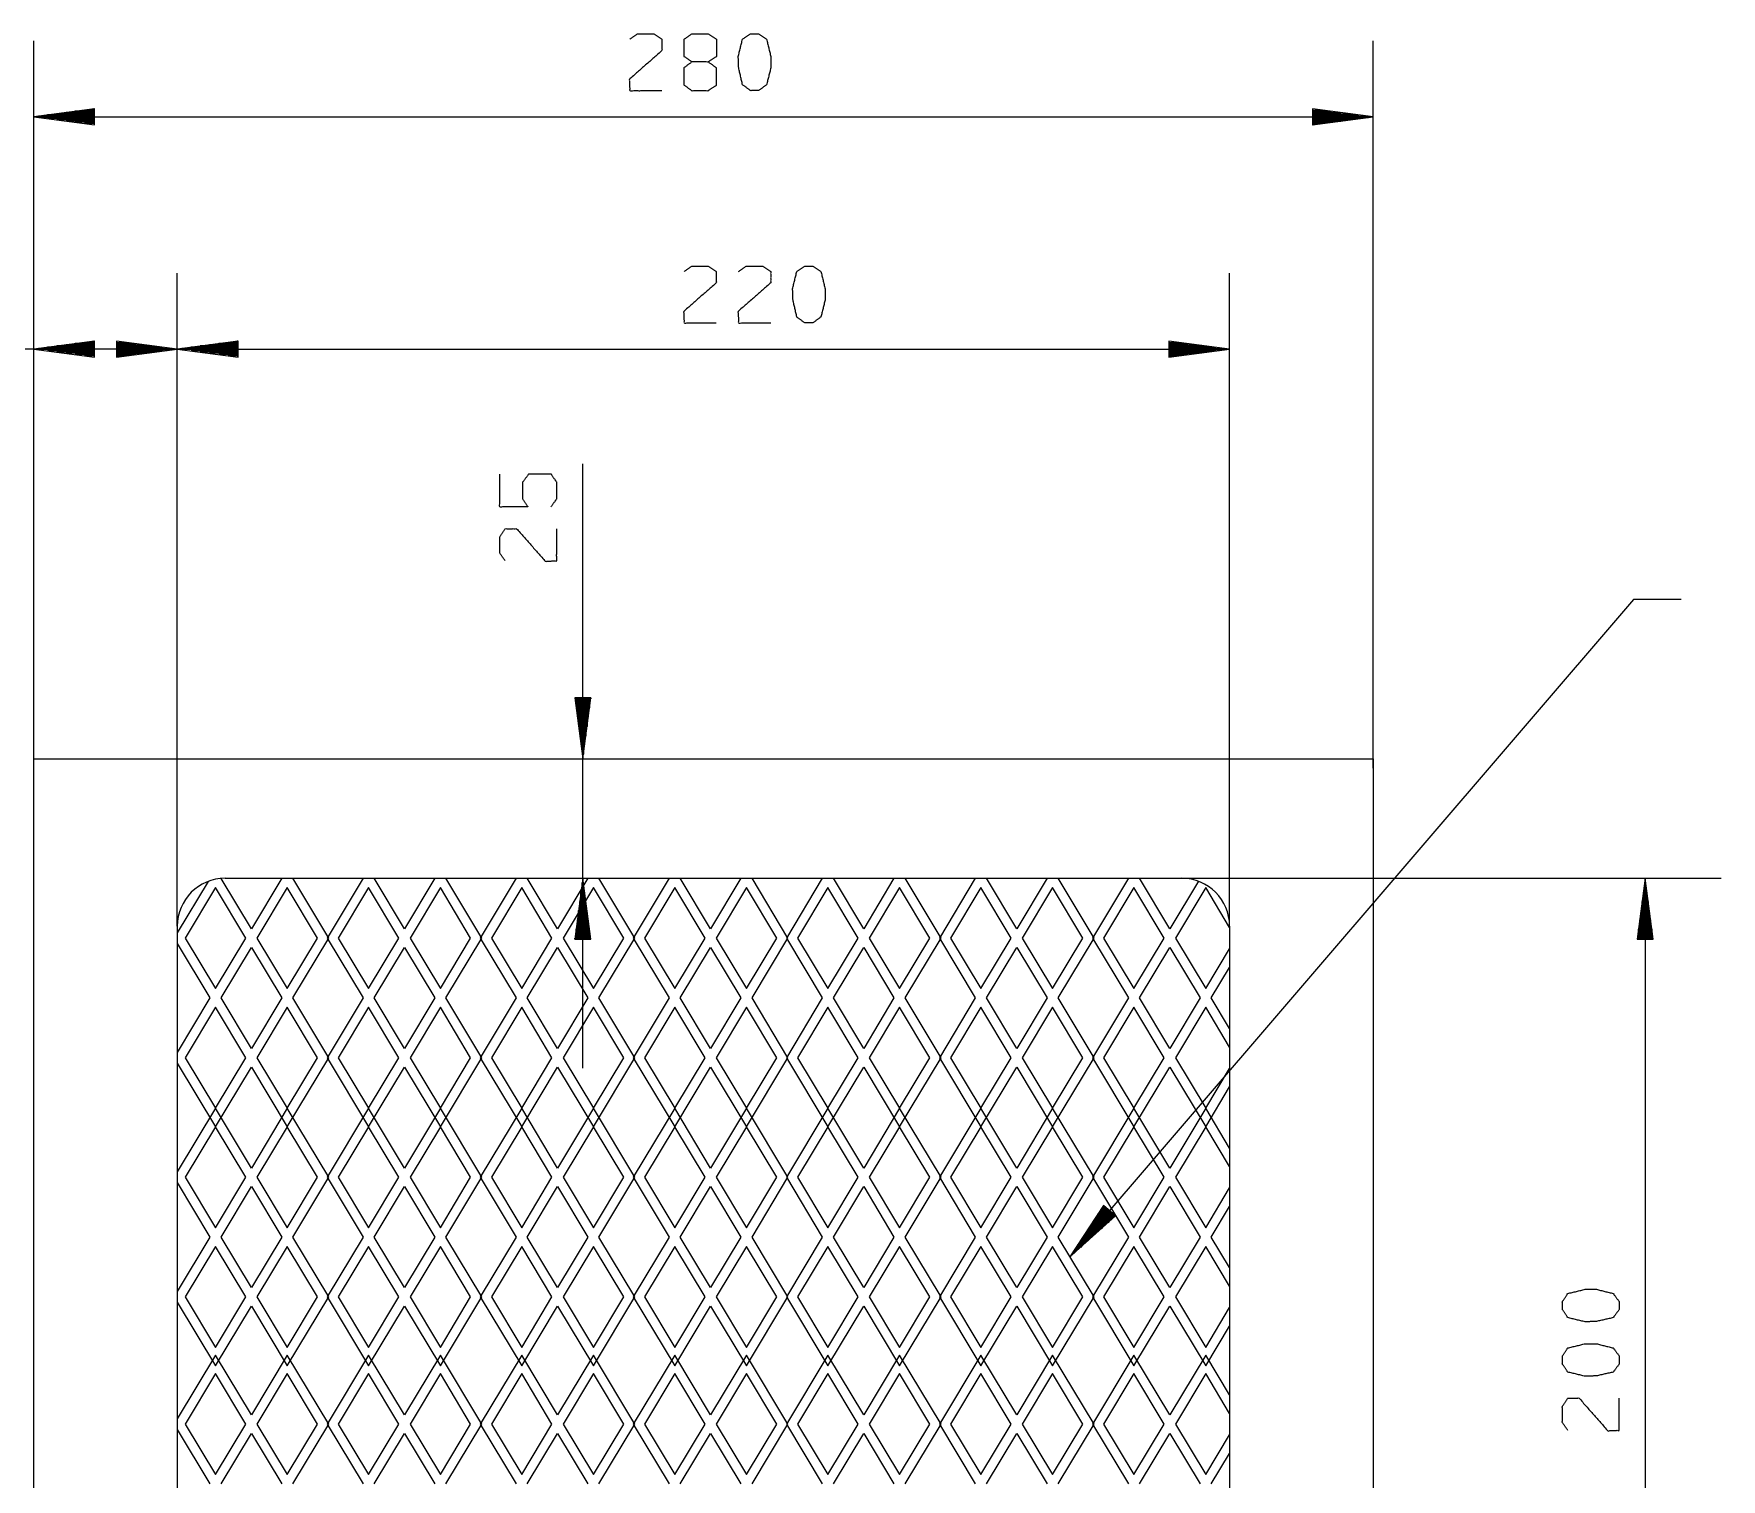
# Model space of a CAD drawing. Header units: millimetres. Extents: x 0 to 210, y 0 to 297.
# Drawn here: x 53.5 to 124.1, y 160.4 to 220.9 of the extents above; entities that cross this region are included whole.
import ezdxf

# ---------------------------------------------------------------- set-up
doc = ezdxf.new("R2010")
doc.units = ezdxf.units.MM
doc.layers.add('101', color=7, linetype='Continuous', true_color=0xffffff)

msp = doc.modelspace()

# ---------------------------------------------------------------- linework, layer by layer
at = {"layer": '101', "color": 22, "linetype": 'Continuous', "lineweight": 18}
for p, q in [((53.503, 190.161), (53.503, 220.575)), ((109.503, 190.161), (109.503, 220.575)), ((56.043, 217.735), (53.503, 217.4)), ((53.503, 217.4), (109.503, 217.4)), ((53.503, 217.4), (56.043, 217.066)), ((56.043, 217.426), (53.696, 217.426)), ((56.043, 217.375), (53.696, 217.375)), ((56.043, 217.476), (54.082, 217.476)), ((56.043, 217.324), (54.082, 217.324)), ((56.043, 217.527), (54.467, 217.527)), ((56.043, 217.578), (54.853, 217.578)), ((56.043, 217.629), (55.239, 217.629)), ((56.043, 217.68), (55.625, 217.68)), ((56.043, 217.73), (56.011, 217.73)), ((56.043, 217.73), (56.011, 217.73)), ((56.043, 217.066), (56.043, 217.735)), ((106.963, 217.735), (106.963, 217.066)), ((109.503, 217.4), (106.963, 217.735)), ((106.963, 217.73), (106.995, 217.73)), ((106.963, 217.73), (106.995, 217.73)), ((106.963, 217.68), (107.38, 217.68)), ((106.963, 217.629), (107.766, 217.629)), ((106.963, 217.578), (108.152, 217.578)), ((106.963, 217.527), (108.538, 217.527)), ((106.963, 217.476), (108.924, 217.476)), ((106.963, 217.426), (109.31, 217.426)), ((106.963, 217.066), (109.503, 217.4)), ((106.963, 217.375), (109.31, 217.375)), ((106.963, 217.324), (108.924, 217.324)), ((56.043, 217.273), (54.467, 217.273)), ((56.043, 217.222), (54.853, 217.222)), ((56.043, 217.172), (55.239, 217.172)), ((56.043, 217.121), (55.625, 217.121)), ((56.043, 217.07), (56.011, 217.07)), ((56.043, 217.07), (56.011, 217.07)), ((106.963, 217.273), (108.538, 217.273)), ((106.963, 217.222), (108.152, 217.222)), ((106.963, 217.172), (107.766, 217.172)), ((106.963, 217.121), (107.38, 217.121)), ((106.963, 217.07), (106.995, 217.07)), ((106.963, 217.07), (106.995, 217.07)), ((53.503, 190.161), (53.503, 210.866)), ((59.503, 183.561), (59.503, 210.866)), ((59.503, 183.561), (59.503, 210.866)), ((103.503, 183.561), (103.503, 210.866)), ((59.503, 207.691), (41.719, 207.691)), ((56.043, 208.025), (53.503, 207.691)), ((53.503, 207.691), (56.043, 207.356)), ((56.043, 207.716), (53.696, 207.716)), ((56.043, 207.665), (53.696, 207.665)), ((56.043, 207.767), (54.082, 207.767)), ((56.043, 207.614), (54.082, 207.614)), ((56.043, 207.818), (54.467, 207.818)), ((56.043, 207.564), (54.467, 207.564)), ((56.043, 207.868), (54.853, 207.868)), ((56.043, 207.513), (54.853, 207.513)), ((56.043, 207.919), (55.239, 207.919)), ((56.043, 207.462), (55.239, 207.462)), ((56.043, 207.97), (55.625, 207.97)), ((56.043, 208.021), (56.011, 208.021)), ((56.043, 208.021), (56.011, 208.021)), ((56.043, 207.356), (56.043, 208.025)), ((56.963, 208.025), (56.963, 207.356)), ((59.503, 207.691), (56.963, 208.025)), ((56.963, 208.021), (56.995, 208.021)), ((56.963, 208.021), (56.995, 208.021)), ((56.963, 207.97), (57.38, 207.97)), ((56.963, 207.919), (57.766, 207.919)), ((56.963, 207.868), (58.152, 207.868)), ((56.963, 207.818), (58.538, 207.818)), ((56.963, 207.767), (58.924, 207.767)), ((56.963, 207.716), (59.31, 207.716)), ((56.963, 207.356), (59.503, 207.691)), ((56.963, 207.665), (59.31, 207.665)), ((56.963, 207.614), (58.924, 207.614)), ((56.963, 207.564), (58.538, 207.564)), ((56.963, 207.513), (58.152, 207.513)), ((56.963, 207.462), (57.766, 207.462)), ((62.043, 208.025), (59.503, 207.691)), ((59.503, 207.691), (62.043, 207.356)), ((59.503, 207.691), (103.503, 207.691)), ((62.043, 207.716), (59.696, 207.716)), ((62.043, 207.665), (59.696, 207.665)), ((62.043, 207.767), (60.082, 207.767)), ((62.043, 207.614), (60.082, 207.614)), ((62.043, 207.818), (60.467, 207.818)), ((62.043, 207.564), (60.467, 207.564)), ((62.043, 207.868), (60.853, 207.868)), ((62.043, 207.513), (60.853, 207.513)), ((62.043, 207.919), (61.239, 207.919)), ((62.043, 207.462), (61.239, 207.462)), ((62.043, 207.97), (61.625, 207.97)), ((62.043, 208.021), (62.011, 208.021)), ((62.043, 208.021), (62.011, 208.021)), ((62.043, 207.356), (62.043, 208.025)), ((103.503, 207.691), (100.963, 208.025)), ((100.963, 208.025), (100.963, 207.356)), ((100.963, 208.021), (100.995, 208.021)), ((100.963, 208.021), (100.995, 208.021)), ((100.963, 207.97), (101.38, 207.97)), ((100.963, 207.919), (101.766, 207.919)), ((100.963, 207.868), (102.152, 207.868)), ((100.963, 207.818), (102.538, 207.818)), ((100.963, 207.767), (102.924, 207.767)), ((100.963, 207.716), (103.31, 207.716)), ((100.963, 207.356), (103.503, 207.691)), ((100.963, 207.665), (103.31, 207.665)), ((100.963, 207.614), (102.924, 207.614)), ((100.963, 207.564), (102.538, 207.564)), ((100.963, 207.513), (102.152, 207.513)), ((100.963, 207.462), (101.766, 207.462)), ((56.043, 207.411), (55.625, 207.411)), ((56.043, 207.36), (56.011, 207.36)), ((56.043, 207.36), (56.011, 207.36)), ((56.963, 207.411), (57.38, 207.411)), ((56.963, 207.36), (56.995, 207.36)), ((56.963, 207.36), (56.995, 207.36)), ((62.043, 207.411), (61.625, 207.411)), ((62.043, 207.36), (62.011, 207.36)), ((62.043, 207.36), (62.011, 207.36)), ((100.963, 207.411), (101.38, 207.411)), ((100.963, 207.36), (100.995, 207.36)), ((100.963, 207.36), (100.995, 207.36)), ((76.459, 177.623), (76.459, 202.895)), ((120.383, 197.214), (96.827, 169.742)), ((122.383, 197.214), (120.383, 197.214)), ((76.794, 193.101), (76.125, 193.101)), ((76.125, 193.101), (76.459, 190.561)), ((76.129, 193.101), (76.129, 193.069)), ((76.129, 193.101), (76.129, 193.069)), ((76.18, 193.101), (76.18, 192.683)), ((76.231, 193.101), (76.231, 192.297)), ((76.282, 193.101), (76.282, 191.911)), ((76.332, 193.101), (76.332, 191.525)), ((76.383, 193.101), (76.383, 191.139)), ((76.434, 193.101), (76.434, 190.753)), ((76.459, 190.561), (76.794, 193.101)), ((76.485, 193.101), (76.485, 190.753)), ((76.536, 193.101), (76.536, 191.139)), ((76.586, 193.101), (76.586, 191.525)), ((76.637, 193.101), (76.637, 191.911)), ((76.688, 193.101), (76.688, 192.297)), ((76.739, 193.101), (76.739, 192.683)), ((76.79, 193.101), (76.79, 193.069)), ((76.79, 193.101), (76.79, 193.069)), ((76.459, 185.561), (76.125, 183.021)), ((76.383, 183.021), (76.383, 184.982)), ((76.434, 183.021), (76.434, 185.368)), ((76.794, 183.021), (76.459, 185.561)), ((76.485, 183.021), (76.485, 185.368)), ((76.536, 183.021), (76.536, 184.982)), ((101.503, 185.561), (124.058, 185.561)), ((120.883, 185.561), (120.549, 183.021)), ((120.807, 183.021), (120.807, 184.982)), ((120.858, 183.021), (120.858, 185.368)), ((120.883, 185.561), (120.883, 145.561)), ((121.218, 183.021), (120.883, 185.561)), ((120.909, 183.021), (120.909, 185.368)), ((120.96, 183.021), (120.96, 184.982)), ((76.282, 183.021), (76.282, 184.21)), ((76.332, 183.021), (76.332, 184.596)), ((76.586, 183.021), (76.586, 184.596)), ((76.637, 183.021), (76.637, 184.21)), ((120.706, 183.021), (120.706, 184.21)), ((120.756, 183.021), (120.756, 184.596)), ((121.01, 183.021), (121.01, 184.596)), ((121.061, 183.021), (121.061, 184.21)), ((76.231, 183.021), (76.231, 183.824)), ((76.688, 183.021), (76.688, 183.824)), ((120.655, 183.021), (120.655, 183.824)), ((121.112, 183.021), (121.112, 183.824)), ((76.125, 183.021), (76.794, 183.021)), ((76.129, 183.021), (76.129, 183.052)), ((76.129, 183.021), (76.129, 183.052)), ((76.18, 183.021), (76.18, 183.438)), ((76.739, 183.021), (76.739, 183.438)), ((76.79, 183.021), (76.79, 183.052)), ((76.79, 183.021), (76.79, 183.052)), ((120.549, 183.021), (121.218, 183.021)), ((120.553, 183.021), (120.553, 183.052)), ((120.553, 183.021), (120.553, 183.052)), ((120.604, 183.021), (120.604, 183.438)), ((121.163, 183.021), (121.163, 183.438)), ((121.214, 183.021), (121.214, 183.052)), ((121.214, 183.021), (121.214, 183.052)), ((98.227, 171.888), (96.827, 169.742)), ((96.827, 169.742), (98.735, 171.452)), ((98.461, 171.686), (96.934, 169.905)), ((98.5, 171.653), (96.972, 169.872)), ((98.423, 171.719), (97.146, 170.231)), ((98.539, 171.62), (97.262, 170.131)), ((98.384, 171.753), (97.359, 170.557)), ((98.577, 171.587), (97.552, 170.391)), ((98.346, 171.786), (97.571, 170.883)), ((98.307, 171.819), (97.784, 171.209)), ((98.616, 171.554), (97.841, 170.651)), ((98.269, 171.852), (97.997, 171.535)), ((98.654, 171.521), (98.131, 170.911)), ((98.23, 171.885), (98.209, 171.861)), ((98.23, 171.885), (98.209, 171.861)), ((98.735, 171.452), (98.227, 171.888)), ((98.693, 171.488), (98.421, 171.171)), ((98.731, 171.455), (98.711, 171.431)), ((98.731, 171.455), (98.711, 171.431))]:
    msp.add_line(p, q, dxfattribs=at)
at = {"layer": '101', "color": 163, "linetype": 'Continuous', "lineweight": 25}
for p, q in [((53.503, 190.561), (109.503, 190.561)), ((53.503, 132.561), (53.503, 190.161)), ((109.503, 190.161), (109.503, 132.561)), ((60.791, 185.43), (59.503, 183.283)), ((61.103, 185.172), (59.836, 183.061)), ((62.369, 183.061), (61.103, 185.172)), ((62.603, 183.449), (61.34, 185.554)), ((61.503, 185.561), (101.503, 185.561)), ((63.869, 185.561), (62.603, 183.449)), ((64.103, 185.172), (62.836, 183.061)), ((65.369, 183.061), (64.103, 185.172)), ((65.836, 183.061), (64.336, 185.561)), ((67.269, 185.561), (65.769, 183.061)), ((67.503, 185.172), (66.236, 183.061)), ((68.769, 183.061), (67.503, 185.172)), ((69.003, 183.449), (67.736, 185.561)), ((70.269, 185.561), (69.003, 183.449)), ((70.503, 185.172), (69.236, 183.061)), ((71.769, 183.061), (70.503, 185.172)), ((72.236, 183.061), (70.736, 185.561)), ((73.669, 185.561), (72.169, 183.061)), ((73.903, 185.172), (72.636, 183.061)), ((75.169, 183.061), (73.903, 185.172)), ((75.403, 183.449), (74.136, 185.561)), ((76.669, 185.561), (75.403, 183.449)), ((76.903, 185.172), (75.636, 183.061)), ((78.169, 183.061), (76.903, 185.172)), ((78.636, 183.061), (77.136, 185.561)), ((80.069, 185.561), (78.569, 183.061)), ((80.303, 185.172), (79.036, 183.061)), ((81.569, 183.061), (80.303, 185.172)), ((81.803, 183.449), (80.536, 185.561)), ((83.069, 185.561), (81.803, 183.449)), ((83.303, 185.172), (82.036, 183.061)), ((84.569, 183.061), (83.303, 185.172)), ((85.036, 183.061), (83.536, 185.561)), ((86.469, 185.561), (84.969, 183.061)), ((86.703, 185.172), (85.436, 183.061)), ((87.969, 183.061), (86.703, 185.172)), ((88.203, 183.449), (86.936, 185.561)), ((89.469, 185.561), (88.203, 183.449)), ((89.703, 185.172), (88.436, 183.061)), ((90.969, 183.061), (89.703, 185.172)), ((91.436, 183.061), (89.936, 185.561)), ((92.869, 185.561), (91.369, 183.061)), ((93.103, 185.172), (91.836, 183.061)), ((94.369, 183.061), (93.103, 185.172)), ((94.603, 183.449), (93.336, 185.561)), ((95.869, 185.561), (94.603, 183.449)), ((96.103, 185.172), (94.836, 183.061)), ((97.369, 183.061), (96.103, 185.172)), ((97.836, 183.061), (96.336, 185.561)), ((99.269, 185.561), (97.769, 183.061)), ((99.503, 185.172), (98.236, 183.061)), ((100.769, 183.061), (99.503, 185.172)), ((101.003, 183.449), (99.736, 185.561)), ((102.195, 185.437), (101.003, 183.449)), ((102.503, 185.172), (101.236, 183.061)), ((103.503, 183.505), (102.503, 185.172)), ((59.503, 183.561), (59.503, 147.561)), ((103.503, 183.561), (103.503, 147.561)), ((59.503, 182.838), (60.869, 180.561)), ((59.836, 183.061), (61.103, 180.949)), ((61.103, 180.949), (62.369, 183.061)), ((62.836, 183.061), (64.103, 180.949)), ((64.103, 180.949), (65.369, 183.061)), ((64.336, 180.561), (65.836, 183.061)), ((65.769, 183.061), (67.269, 180.561)), ((66.236, 183.061), (67.503, 180.949)), ((67.503, 180.949), (68.769, 183.061)), ((69.236, 183.061), (70.503, 180.949)), ((70.503, 180.949), (71.769, 183.061)), ((70.736, 180.561), (72.236, 183.061)), ((72.169, 183.061), (73.669, 180.561)), ((72.636, 183.061), (73.903, 180.949)), ((73.903, 180.949), (75.169, 183.061)), ((75.636, 183.061), (76.903, 180.949)), ((76.903, 180.949), (78.169, 183.061)), ((77.136, 180.561), (78.636, 183.061)), ((78.569, 183.061), (80.069, 180.561)), ((79.036, 183.061), (80.303, 180.949)), ((80.303, 180.949), (81.569, 183.061)), ((82.036, 183.061), (83.303, 180.949)), ((83.303, 180.949), (84.569, 183.061)), ((83.536, 180.561), (85.036, 183.061)), ((84.969, 183.061), (86.469, 180.561)), ((85.436, 183.061), (86.703, 180.949)), ((86.703, 180.949), (87.969, 183.061)), ((88.436, 183.061), (89.703, 180.949)), ((89.703, 180.949), (90.969, 183.061)), ((89.936, 180.561), (91.436, 183.061)), ((91.369, 183.061), (92.869, 180.561)), ((91.836, 183.061), (93.103, 180.949)), ((93.103, 180.949), (94.369, 183.061)), ((94.836, 183.061), (96.103, 180.949)), ((96.103, 180.949), (97.369, 183.061)), ((96.336, 180.561), (97.836, 183.061)), ((97.769, 183.061), (99.269, 180.561)), ((98.236, 183.061), (99.503, 180.949)), ((99.503, 180.949), (100.769, 183.061)), ((101.236, 183.061), (102.503, 180.949)), ((61.336, 180.561), (62.603, 182.672)), ((62.603, 182.672), (63.869, 180.561)), ((67.736, 180.561), (69.003, 182.672)), ((69.003, 182.672), (70.269, 180.561)), ((74.136, 180.561), (75.403, 182.672)), ((75.403, 182.672), (76.669, 180.561)), ((80.536, 180.561), (81.803, 182.672)), ((81.803, 182.672), (83.069, 180.561)), ((86.936, 180.561), (88.203, 182.672)), ((88.203, 182.672), (89.469, 180.561)), ((93.336, 180.561), (94.603, 182.672)), ((94.603, 182.672), (95.869, 180.561)), ((99.736, 180.561), (101.003, 182.672)), ((101.003, 182.672), (102.269, 180.561)), ((102.503, 180.949), (103.503, 182.616)), ((102.736, 180.561), (103.503, 181.839)), ((60.869, 180.561), (59.503, 178.283)), ((61.103, 180.172), (59.836, 178.061)), ((62.369, 178.061), (61.103, 180.172)), ((62.603, 178.449), (61.336, 180.561)), ((63.869, 180.561), (62.603, 178.449)), ((64.103, 180.172), (62.836, 178.061)), ((65.369, 178.061), (64.103, 180.172)), ((65.836, 178.061), (64.336, 180.561)), ((67.269, 180.561), (65.769, 178.061)), ((67.503, 180.172), (66.236, 178.061)), ((68.769, 178.061), (67.503, 180.172)), ((69.003, 178.449), (67.736, 180.561)), ((70.269, 180.561), (69.003, 178.449)), ((70.503, 180.172), (69.236, 178.061)), ((71.769, 178.061), (70.503, 180.172)), ((72.236, 178.061), (70.736, 180.561)), ((73.669, 180.561), (72.169, 178.061)), ((73.903, 180.172), (72.636, 178.061)), ((75.169, 178.061), (73.903, 180.172)), ((75.403, 178.449), (74.136, 180.561)), ((76.669, 180.561), (75.403, 178.449)), ((76.903, 180.172), (75.636, 178.061)), ((78.169, 178.061), (76.903, 180.172)), ((78.636, 178.061), (77.136, 180.561)), ((80.069, 180.561), (78.569, 178.061)), ((80.303, 180.172), (79.036, 178.061)), ((81.569, 178.061), (80.303, 180.172)), ((81.803, 178.449), (80.536, 180.561)), ((83.069, 180.561), (81.803, 178.449)), ((83.303, 180.172), (82.036, 178.061)), ((84.569, 178.061), (83.303, 180.172)), ((85.036, 178.061), (83.536, 180.561)), ((86.469, 180.561), (84.969, 178.061)), ((86.703, 180.172), (85.436, 178.061)), ((87.969, 178.061), (86.703, 180.172)), ((88.203, 178.449), (86.936, 180.561)), ((89.469, 180.561), (88.203, 178.449)), ((89.703, 180.172), (88.436, 178.061)), ((90.969, 178.061), (89.703, 180.172)), ((91.436, 178.061), (89.936, 180.561)), ((92.869, 180.561), (91.369, 178.061)), ((93.103, 180.172), (91.836, 178.061)), ((94.369, 178.061), (93.103, 180.172)), ((94.603, 178.449), (93.336, 180.561)), ((95.869, 180.561), (94.603, 178.449)), ((96.103, 180.172), (94.836, 178.061)), ((97.369, 178.061), (96.103, 180.172)), ((97.836, 178.061), (96.336, 180.561)), ((99.269, 180.561), (97.769, 178.061)), ((99.503, 180.172), (98.236, 178.061)), ((100.769, 178.061), (99.503, 180.172)), ((101.003, 178.449), (99.736, 180.561)), ((102.269, 180.561), (101.003, 178.449)), ((102.503, 180.172), (101.236, 178.061)), ((103.503, 178.505), (102.503, 180.172)), ((103.503, 179.283), (102.736, 180.561)), ((59.503, 177.839), (61.103, 175.172)), ((59.836, 178.061), (61.103, 175.949)), ((61.103, 175.949), (62.369, 178.061)), ((62.836, 178.061), (64.103, 175.949)), ((64.103, 175.172), (65.836, 178.061)), ((64.103, 175.949), (65.369, 178.061)), ((65.769, 178.061), (67.503, 175.172)), ((66.236, 178.061), (67.503, 175.949)), ((67.503, 175.949), (68.769, 178.061)), ((69.236, 178.061), (70.503, 175.949)), ((70.503, 175.172), (72.236, 178.061)), ((70.503, 175.949), (71.769, 178.061)), ((72.169, 178.061), (73.903, 175.172)), ((72.636, 178.061), (73.903, 175.949)), ((73.903, 175.949), (75.169, 178.061)), ((75.636, 178.061), (76.903, 175.949)), ((76.903, 175.172), (78.636, 178.061)), ((76.903, 175.949), (78.169, 178.061)), ((78.569, 178.061), (80.303, 175.172)), ((79.036, 178.061), (80.303, 175.949)), ((80.303, 175.949), (81.569, 178.061)), ((82.036, 178.061), (83.303, 175.949)), ((83.303, 175.172), (85.036, 178.061)), ((83.303, 175.949), (84.569, 178.061)), ((84.969, 178.061), (86.703, 175.172)), ((85.436, 178.061), (86.703, 175.949)), ((86.703, 175.949), (87.969, 178.061)), ((88.436, 178.061), (89.703, 175.949)), ((89.703, 175.949), (90.969, 178.061)), ((89.703, 175.172), (91.436, 178.061)), ((91.369, 178.061), (93.103, 175.172)), ((91.836, 178.061), (93.103, 175.949)), ((93.103, 175.949), (94.369, 178.061)), ((94.836, 178.061), (96.103, 175.949)), ((96.103, 175.949), (97.369, 178.061)), ((96.103, 175.172), (97.836, 178.061)), ((97.769, 178.061), (99.503, 175.172)), ((98.236, 178.061), (99.503, 175.949)), ((99.503, 175.949), (100.769, 178.061)), ((101.236, 178.061), (102.503, 175.949)), ((61.103, 175.172), (62.603, 177.672)), ((62.603, 177.672), (64.103, 175.172)), ((67.503, 175.172), (69.003, 177.672)), ((69.003, 177.672), (70.503, 175.172)), ((73.903, 175.172), (75.403, 177.672)), ((75.403, 177.672), (76.903, 175.172)), ((80.303, 175.172), (81.803, 177.672)), ((81.803, 177.672), (83.303, 175.172)), ((86.703, 175.172), (88.203, 177.672)), ((88.203, 177.672), (89.703, 175.172)), ((93.103, 175.172), (94.603, 177.672)), ((94.603, 177.672), (96.103, 175.172)), ((99.503, 175.172), (101.003, 177.672)), ((101.003, 177.672), (102.503, 175.172)), ((102.503, 175.949), (103.503, 177.616)), ((102.503, 175.172), (103.503, 176.838)), ((61.103, 175.949), (59.503, 173.283)), ((62.603, 173.449), (61.103, 175.949)), ((64.103, 175.949), (62.603, 173.449)), ((65.836, 173.061), (64.103, 175.949)), ((67.503, 175.949), (65.769, 173.061)), ((69.003, 173.449), (67.503, 175.949)), ((70.503, 175.949), (69.003, 173.449)), ((72.236, 173.061), (70.503, 175.949)), ((73.903, 175.949), (72.169, 173.061)), ((75.403, 173.449), (73.903, 175.949)), ((76.903, 175.949), (75.403, 173.449)), ((78.636, 173.061), (76.903, 175.949)), ((80.303, 175.949), (78.569, 173.061)), ((81.803, 173.449), (80.303, 175.949)), ((83.303, 175.949), (81.803, 173.449)), ((85.036, 173.061), (83.303, 175.949)), ((86.703, 175.949), (84.969, 173.061)), ((88.203, 173.449), (86.703, 175.949)), ((89.703, 175.949), (88.203, 173.449)), ((91.436, 173.061), (89.703, 175.949)), ((93.103, 175.949), (91.369, 173.061)), ((94.603, 173.449), (93.103, 175.949)), ((96.103, 175.949), (94.603, 173.449)), ((97.836, 173.061), (96.103, 175.949)), ((99.503, 175.949), (97.769, 173.061)), ((101.003, 173.449), (99.503, 175.949)), ((102.503, 175.949), (101.003, 173.449)), ((103.503, 174.283), (102.503, 175.949)), ((61.103, 175.172), (59.836, 173.061)), ((62.369, 173.061), (61.103, 175.172)), ((64.103, 175.172), (62.836, 173.061)), ((65.369, 173.061), (64.103, 175.172)), ((67.503, 175.172), (66.236, 173.061)), ((68.769, 173.061), (67.503, 175.172)), ((70.503, 175.172), (69.236, 173.061)), ((71.769, 173.061), (70.503, 175.172)), ((73.903, 175.172), (72.636, 173.061)), ((75.169, 173.061), (73.903, 175.172)), ((76.903, 175.172), (75.636, 173.061)), ((78.169, 173.061), (76.903, 175.172)), ((80.303, 175.172), (79.036, 173.061)), ((81.569, 173.061), (80.303, 175.172)), ((83.303, 175.172), (82.036, 173.061)), ((84.569, 173.061), (83.303, 175.172)), ((86.703, 175.172), (85.436, 173.061)), ((87.969, 173.061), (86.703, 175.172)), ((89.703, 175.172), (88.436, 173.061)), ((90.969, 173.061), (89.703, 175.172)), ((93.103, 175.172), (91.836, 173.061)), ((94.369, 173.061), (93.103, 175.172)), ((96.103, 175.172), (94.836, 173.061)), ((97.369, 173.061), (96.103, 175.172)), ((99.503, 175.172), (98.236, 173.061)), ((100.769, 173.061), (99.503, 175.172)), ((102.503, 175.172), (101.236, 173.061)), ((103.503, 173.505), (102.503, 175.172)), ((59.836, 173.061), (61.103, 170.949)), ((61.103, 170.949), (62.369, 173.061)), ((62.836, 173.061), (64.103, 170.949)), ((64.103, 170.949), (65.369, 173.061)), ((64.336, 170.561), (65.836, 173.061)), ((65.769, 173.061), (67.269, 170.561)), ((66.236, 173.061), (67.503, 170.949)), ((67.503, 170.949), (68.769, 173.061)), ((69.236, 173.061), (70.503, 170.949)), ((70.503, 170.949), (71.769, 173.061)), ((70.736, 170.561), (72.236, 173.061)), ((72.169, 173.061), (73.669, 170.561)), ((72.636, 173.061), (73.903, 170.949)), ((73.903, 170.949), (75.169, 173.061)), ((75.636, 173.061), (76.903, 170.949)), ((76.903, 170.949), (78.169, 173.061)), ((77.136, 170.561), (78.636, 173.061)), ((78.569, 173.061), (80.069, 170.561)), ((79.036, 173.061), (80.303, 170.949)), ((80.303, 170.949), (81.569, 173.061)), ((82.036, 173.061), (83.303, 170.949)), ((83.303, 170.949), (84.569, 173.061)), ((83.536, 170.561), (85.036, 173.061)), ((84.969, 173.061), (86.469, 170.561)), ((85.436, 173.061), (86.703, 170.949)), ((86.703, 170.949), (87.969, 173.061)), ((88.436, 173.061), (89.703, 170.949)), ((89.703, 170.949), (90.969, 173.061)), ((89.936, 170.561), (91.436, 173.061)), ((91.369, 173.061), (92.869, 170.561)), ((91.836, 173.061), (93.103, 170.949)), ((93.103, 170.949), (94.369, 173.061)), ((94.836, 173.061), (96.103, 170.949)), ((96.103, 170.949), (97.369, 173.061)), ((96.336, 170.561), (97.836, 173.061)), ((97.769, 173.061), (99.269, 170.561)), ((98.236, 173.061), (99.503, 170.949)), ((99.503, 170.949), (100.769, 173.061)), ((101.236, 173.061), (102.503, 170.949)), ((59.503, 172.838), (60.869, 170.561)), ((61.336, 170.561), (62.603, 172.672)), ((62.603, 172.672), (63.869, 170.561)), ((67.736, 170.561), (69.003, 172.672)), ((69.003, 172.672), (70.269, 170.561)), ((74.136, 170.561), (75.403, 172.672)), ((75.403, 172.672), (76.669, 170.561)), ((80.536, 170.561), (81.803, 172.672)), ((81.803, 172.672), (83.069, 170.561)), ((86.936, 170.561), (88.203, 172.672)), ((88.203, 172.672), (89.469, 170.561)), ((93.336, 170.561), (94.603, 172.672)), ((94.603, 172.672), (95.869, 170.561)), ((99.736, 170.561), (101.003, 172.672)), ((101.003, 172.672), (102.269, 170.561)), ((102.503, 170.949), (103.503, 172.616)), ((102.736, 170.561), (103.503, 171.838)), ((60.869, 170.561), (59.503, 168.283)), ((61.103, 170.172), (59.836, 168.061)), ((62.369, 168.061), (61.103, 170.172)), ((62.603, 168.449), (61.336, 170.561)), ((63.869, 170.561), (62.603, 168.449)), ((64.103, 170.172), (62.836, 168.061)), ((65.369, 168.061), (64.103, 170.172)), ((65.836, 168.061), (64.336, 170.561)), ((67.269, 170.561), (65.769, 168.061)), ((67.503, 170.172), (66.236, 168.061)), ((68.769, 168.061), (67.503, 170.172)), ((69.003, 168.449), (67.736, 170.561)), ((70.269, 170.561), (69.003, 168.449)), ((70.503, 170.172), (69.236, 168.061)), ((71.769, 168.061), (70.503, 170.172)), ((72.236, 168.061), (70.736, 170.561)), ((73.669, 170.561), (72.169, 168.061)), ((73.903, 170.172), (72.636, 168.061)), ((75.169, 168.061), (73.903, 170.172)), ((75.403, 168.449), (74.136, 170.561)), ((76.669, 170.561), (75.403, 168.449)), ((76.903, 170.172), (75.636, 168.061)), ((78.169, 168.061), (76.903, 170.172)), ((78.636, 168.061), (77.136, 170.561)), ((80.069, 170.561), (78.569, 168.061)), ((80.303, 170.172), (79.036, 168.061)), ((81.569, 168.061), (80.303, 170.172)), ((81.803, 168.449), (80.536, 170.561)), ((83.069, 170.561), (81.803, 168.449)), ((83.303, 170.172), (82.036, 168.061)), ((84.569, 168.061), (83.303, 170.172)), ((85.036, 168.061), (83.536, 170.561)), ((86.469, 170.561), (84.969, 168.061)), ((86.703, 170.172), (85.436, 168.061)), ((87.969, 168.061), (86.703, 170.172)), ((88.203, 168.449), (86.936, 170.561)), ((89.469, 170.561), (88.203, 168.449)), ((89.703, 170.172), (88.436, 168.061)), ((90.969, 168.061), (89.703, 170.172)), ((91.436, 168.061), (89.936, 170.561)), ((92.869, 170.561), (91.369, 168.061)), ((93.103, 170.172), (91.836, 168.061)), ((94.369, 168.061), (93.103, 170.172)), ((94.603, 168.449), (93.336, 170.561)), ((95.869, 170.561), (94.603, 168.449)), ((96.103, 170.172), (94.836, 168.061)), ((97.369, 168.061), (96.103, 170.172)), ((97.836, 168.061), (96.336, 170.561)), ((99.269, 170.561), (97.769, 168.061)), ((99.503, 170.172), (98.236, 168.061)), ((100.769, 168.061), (99.503, 170.172)), ((101.003, 168.449), (99.736, 170.561)), ((102.269, 170.561), (101.003, 168.449)), ((102.503, 170.172), (101.236, 168.061)), ((103.503, 168.505), (102.503, 170.172)), ((103.503, 169.283), (102.736, 170.561)), ((59.836, 168.061), (61.103, 165.949)), ((61.103, 165.949), (62.369, 168.061)), ((62.836, 168.061), (64.103, 165.949)), ((64.103, 165.172), (65.836, 168.061)), ((64.103, 165.949), (65.369, 168.061)), ((65.769, 168.061), (67.503, 165.172)), ((66.236, 168.061), (67.503, 165.949)), ((67.503, 165.949), (68.769, 168.061)), ((69.236, 168.061), (70.503, 165.949)), ((70.503, 165.172), (72.236, 168.061)), ((70.503, 165.949), (71.769, 168.061)), ((72.169, 168.061), (73.903, 165.172)), ((72.636, 168.061), (73.903, 165.949)), ((73.903, 165.949), (75.169, 168.061)), ((75.636, 168.061), (76.903, 165.949)), ((76.903, 165.172), (78.636, 168.061)), ((76.903, 165.949), (78.169, 168.061)), ((78.569, 168.061), (80.303, 165.172)), ((79.036, 168.061), (80.303, 165.949)), ((80.303, 165.949), (81.569, 168.061)), ((82.036, 168.061), (83.303, 165.949)), ((83.303, 165.172), (85.036, 168.061)), ((83.303, 165.949), (84.569, 168.061)), ((84.969, 168.061), (86.703, 165.172)), ((85.436, 168.061), (86.703, 165.949)), ((86.703, 165.949), (87.969, 168.061)), ((88.436, 168.061), (89.703, 165.949)), ((89.703, 165.172), (91.436, 168.061)), ((89.703, 165.949), (90.969, 168.061)), ((91.369, 168.061), (93.103, 165.172)), ((91.836, 168.061), (93.103, 165.949)), ((93.103, 165.949), (94.369, 168.061)), ((94.836, 168.061), (96.103, 165.949)), ((96.103, 165.172), (97.836, 168.061)), ((96.103, 165.949), (97.369, 168.061)), ((97.769, 168.061), (99.503, 165.172)), ((98.236, 168.061), (99.503, 165.949)), ((99.503, 165.949), (100.769, 168.061)), ((101.236, 168.061), (102.503, 165.949)), ((59.503, 167.838), (61.103, 165.172)), ((61.103, 165.172), (62.603, 167.672)), ((62.603, 167.672), (64.103, 165.172)), ((67.503, 165.172), (69.003, 167.672)), ((69.003, 167.672), (70.503, 165.172)), ((73.903, 165.172), (75.403, 167.672)), ((75.403, 167.672), (76.903, 165.172)), ((80.303, 165.172), (81.803, 167.672)), ((81.803, 167.672), (83.303, 165.172)), ((86.703, 165.172), (88.203, 167.672)), ((88.203, 167.672), (89.703, 165.172)), ((93.103, 165.172), (94.603, 167.672)), ((94.603, 167.672), (96.103, 165.172)), ((99.503, 165.172), (101.003, 167.672)), ((101.003, 167.672), (102.503, 165.172)), ((102.503, 165.949), (103.503, 167.616)), ((102.503, 165.172), (103.503, 166.839)), ((61.103, 165.63), (59.503, 162.964)), ((62.603, 163.13), (61.103, 165.63)), ((64.103, 165.63), (62.603, 163.13)), ((65.836, 162.741), (64.103, 165.63)), ((67.503, 165.63), (65.769, 162.741)), ((69.003, 163.13), (67.503, 165.63)), ((70.503, 165.63), (69.003, 163.13)), ((72.236, 162.741), (70.503, 165.63)), ((73.903, 165.63), (72.169, 162.741)), ((75.403, 163.13), (73.903, 165.63)), ((76.903, 165.63), (75.403, 163.13)), ((78.636, 162.741), (76.903, 165.63)), ((80.303, 165.63), (78.569, 162.741)), ((81.803, 163.13), (80.303, 165.63)), ((83.303, 165.63), (81.803, 163.13)), ((85.036, 162.741), (83.303, 165.63)), ((86.703, 165.63), (84.969, 162.741)), ((88.203, 163.13), (86.703, 165.63)), ((89.703, 165.63), (88.203, 163.13)), ((91.436, 162.741), (89.703, 165.63)), ((93.103, 165.63), (91.369, 162.741)), ((94.603, 163.13), (93.103, 165.63)), ((96.103, 165.63), (94.603, 163.13)), ((97.836, 162.741), (96.103, 165.63)), ((99.503, 165.63), (97.769, 162.741)), ((101.003, 163.13), (99.503, 165.63)), ((102.503, 165.63), (101.003, 163.13)), ((103.503, 163.964), (102.503, 165.63)), ((61.103, 164.853), (59.836, 162.741)), ((62.369, 162.741), (61.103, 164.853)), ((64.103, 164.853), (62.836, 162.741)), ((65.369, 162.741), (64.103, 164.853)), ((67.503, 164.853), (66.236, 162.741)), ((68.769, 162.741), (67.503, 164.853)), ((70.503, 164.853), (69.236, 162.741)), ((71.769, 162.741), (70.503, 164.853)), ((73.903, 164.853), (72.636, 162.741)), ((75.169, 162.741), (73.903, 164.853)), ((76.903, 164.853), (75.636, 162.741)), ((78.169, 162.741), (76.903, 164.853)), ((80.303, 164.853), (79.036, 162.741)), ((81.569, 162.741), (80.303, 164.853)), ((83.303, 164.853), (82.036, 162.741)), ((84.569, 162.741), (83.303, 164.853)), ((86.703, 164.853), (85.436, 162.741)), ((87.969, 162.741), (86.703, 164.853)), ((89.703, 164.853), (88.436, 162.741)), ((90.969, 162.741), (89.703, 164.853)), ((93.103, 164.853), (91.836, 162.741)), ((94.369, 162.741), (93.103, 164.853)), ((96.103, 164.853), (94.836, 162.741)), ((97.369, 162.741), (96.103, 164.853)), ((99.503, 164.853), (98.236, 162.741)), ((100.769, 162.741), (99.503, 164.853)), ((102.503, 164.853), (101.236, 162.741)), ((103.503, 163.186), (102.503, 164.853)), ((59.503, 162.519), (60.869, 160.241)), ((59.836, 162.741), (61.103, 160.63)), ((61.103, 160.63), (62.369, 162.741)), ((61.336, 160.241), (62.603, 162.353)), ((62.603, 162.353), (63.869, 160.241)), ((62.836, 162.741), (64.103, 160.63)), ((64.103, 160.63), (65.369, 162.741)), ((64.336, 160.241), (65.836, 162.741)), ((65.769, 162.741), (67.269, 160.241)), ((66.236, 162.741), (67.503, 160.63)), ((67.503, 160.63), (68.769, 162.741)), ((67.736, 160.241), (69.003, 162.353)), ((69.003, 162.353), (70.269, 160.241)), ((69.236, 162.741), (70.503, 160.63)), ((70.503, 160.63), (71.769, 162.741)), ((70.736, 160.241), (72.236, 162.741)), ((72.169, 162.741), (73.669, 160.241)), ((72.636, 162.741), (73.903, 160.63)), ((73.903, 160.63), (75.169, 162.741)), ((74.136, 160.241), (75.403, 162.353)), ((75.403, 162.353), (76.669, 160.241)), ((75.636, 162.741), (76.903, 160.63)), ((76.903, 160.63), (78.169, 162.741)), ((77.136, 160.241), (78.636, 162.741)), ((78.569, 162.741), (80.069, 160.241)), ((79.036, 162.741), (80.303, 160.63)), ((80.303, 160.63), (81.569, 162.741)), ((80.536, 160.241), (81.803, 162.353)), ((81.803, 162.353), (83.069, 160.241)), ((82.036, 162.741), (83.303, 160.63)), ((83.303, 160.63), (84.569, 162.741)), ((83.536, 160.241), (85.036, 162.741)), ((84.969, 162.741), (86.469, 160.241)), ((85.436, 162.741), (86.703, 160.63)), ((86.703, 160.63), (87.969, 162.741)), ((86.936, 160.241), (88.203, 162.353)), ((88.203, 162.353), (89.469, 160.241)), ((88.436, 162.741), (89.703, 160.63)), ((89.703, 160.63), (90.969, 162.741)), ((89.936, 160.241), (91.436, 162.741)), ((91.369, 162.741), (92.869, 160.241)), ((91.836, 162.741), (93.103, 160.63)), ((93.103, 160.63), (94.369, 162.741)), ((93.336, 160.241), (94.603, 162.353)), ((94.603, 162.353), (95.869, 160.241)), ((94.836, 162.741), (96.103, 160.63)), ((96.103, 160.63), (97.369, 162.741)), ((96.336, 160.241), (97.836, 162.741)), ((97.769, 162.741), (99.269, 160.241)), ((98.236, 162.741), (99.503, 160.63)), ((99.503, 160.63), (100.769, 162.741)), ((99.736, 160.241), (101.003, 162.353)), ((101.003, 162.353), (102.269, 160.241)), ((101.236, 162.741), (102.503, 160.63)), ((102.503, 160.63), (103.503, 162.297)), ((102.736, 160.241), (103.503, 161.519))]:
    msp.add_line(p, q, dxfattribs=at)
for centre, start, end in [((61.503, 183.561), 90, 180), ((101.503, 183.561), 0, 90)]:
    msp.add_arc(centre, 2, start, end, dxfattribs=at)
at = {"layer": '101', "color": 72, "linetype": 'Continuous', "lineweight": 18}
for points, knots in [([(78.424, 220.643), (78.742, 220.868), (79.431, 220.868), (79.767, 220.643), (79.767, 220.168), (78.406, 218.968), (78.424, 218.493), (79.767, 218.493)], [0, 0, 0.069693, 0.192978, 0.265274, 0.350226, 0.674741, 0.759752, 1, 1]), ([(81.018, 219.693), (80.7, 219.918), (80.7, 220.643), (81.018, 220.868), (81.707, 220.868), (82.043, 220.643), (82.043, 219.918), (81.707, 219.693), (81.018, 219.693), (80.682, 219.443), (80.682, 218.743), (81.018, 218.493), (81.707, 218.493), (82.043, 218.718), (82.043, 219.443), (81.707, 219.693)], [0, 0, 0.047573, 0.136085, 0.183659, 0.267815, 0.317166, 0.405678, 0.455028, 0.539185, 0.590296, 0.675757, 0.726869, 0.811025, 0.860376, 0.948888, 1, 1]), ([(83.807, 218.493), (84.143, 218.743), (84.32, 219.443), (84.32, 219.918), (84.143, 220.643), (83.807, 220.868), (83.471, 220.868), (83.136, 220.643), (82.959, 219.918), (82.976, 219.443), (83.136, 218.743), (83.471, 218.493), (83.807, 218.493)], [0, 0, 0.067525, 0.183972, 0.260583, 0.380943, 0.446141, 0.500306, 0.565504, 0.685864, 0.762528, 0.87831, 0.945835, 1, 1]), ([(80.695, 210.933), (81.013, 211.158), (81.702, 211.158), (82.038, 210.933), (82.038, 210.458), (80.677, 209.258), (80.695, 208.783), (82.038, 208.783)], [0, 0, 0.069692, 0.192976, 0.265273, 0.350228, 0.674739, 0.759753, 1, 1]), ([(82.971, 210.933), (83.289, 211.158), (83.979, 211.158), (84.314, 210.933), (84.314, 210.458), (82.953, 209.258), (82.971, 208.783), (84.314, 208.783)], [0, 0, 0.069692, 0.192977, 0.265273, 0.350228, 0.674739, 0.759753, 1, 1]), ([(86.078, 208.783), (86.414, 209.033), (86.591, 209.733), (86.591, 210.208), (86.414, 210.933), (86.078, 211.158), (85.742, 211.158), (85.407, 210.933), (85.23, 210.208), (85.248, 209.733), (85.407, 209.033), (85.742, 208.783), (86.078, 208.783)], [0, 0, 0.067527, 0.18397, 0.260584, 0.380943, 0.446141, 0.500306, 0.565504, 0.685863, 0.76253, 0.878309, 0.945835, 1, 1]), ([(75.142, 201.095), (75.367, 201.431), (75.367, 202.12), (75.142, 202.456), (74.192, 202.456), (73.942, 202.12), (73.942, 201.431), (74.167, 201.095), (72.992, 201.095), (72.992, 202.456)], [0, 0, 0.062229, 0.168343, 0.230572, 0.376816, 0.441265, 0.54738, 0.609608, 0.790489, 1, 1]), ([(73.217, 198.836), (72.992, 199.154), (72.992, 199.844), (73.217, 200.179), (73.692, 200.179), (74.892, 198.818), (75.367, 198.836), (75.367, 200.179)], [0, 0, 0.069694, 0.192979, 0.265273, 0.350228, 0.674741, 0.759753, 1, 1]), ([(119.791, 167.865), (119.541, 168.201), (118.841, 168.378), (118.366, 168.378), (117.641, 168.201), (117.416, 167.865), (117.416, 167.529), (117.641, 167.193), (118.366, 167.017), (118.841, 167.034), (119.541, 167.193), (119.791, 167.529), (119.791, 167.865)], [0, 0, 0.067526, 0.183971, 0.260583, 0.380943, 0.446141, 0.500306, 0.565504, 0.685863, 0.762528, 0.878309, 0.945835, 1, 1]), ([(119.791, 165.589), (119.541, 165.924), (118.841, 166.101), (118.366, 166.101), (117.641, 165.924), (117.416, 165.589), (117.416, 165.253), (117.641, 164.917), (118.366, 164.74), (118.841, 164.758), (119.541, 164.917), (119.791, 165.253), (119.791, 165.589)], [0, 0, 0.067526, 0.183971, 0.260584, 0.380943, 0.446141, 0.500306, 0.565504, 0.685864, 0.762529, 0.87831, 0.945835, 1, 1]), ([(117.641, 162.481), (117.416, 162.799), (117.416, 163.489), (117.641, 163.825), (118.116, 163.825), (119.316, 162.464), (119.791, 162.481), (119.791, 163.825)], [0, 0, 0.069693, 0.192977, 0.265274, 0.350227, 0.67474, 0.759752, 1, 1])]:
    msp.add_open_spline(points, degree=1, knots=knots, dxfattribs=at)
at = {"layer": '101', "color": 163, "linetype": 'Continuous', "lineweight": 25}
msp.add_open_spline([(109.503, 190.561), (109.503, 190.161)], degree=1, dxfattribs=at)

doc.saveas('drawing.dxf')
